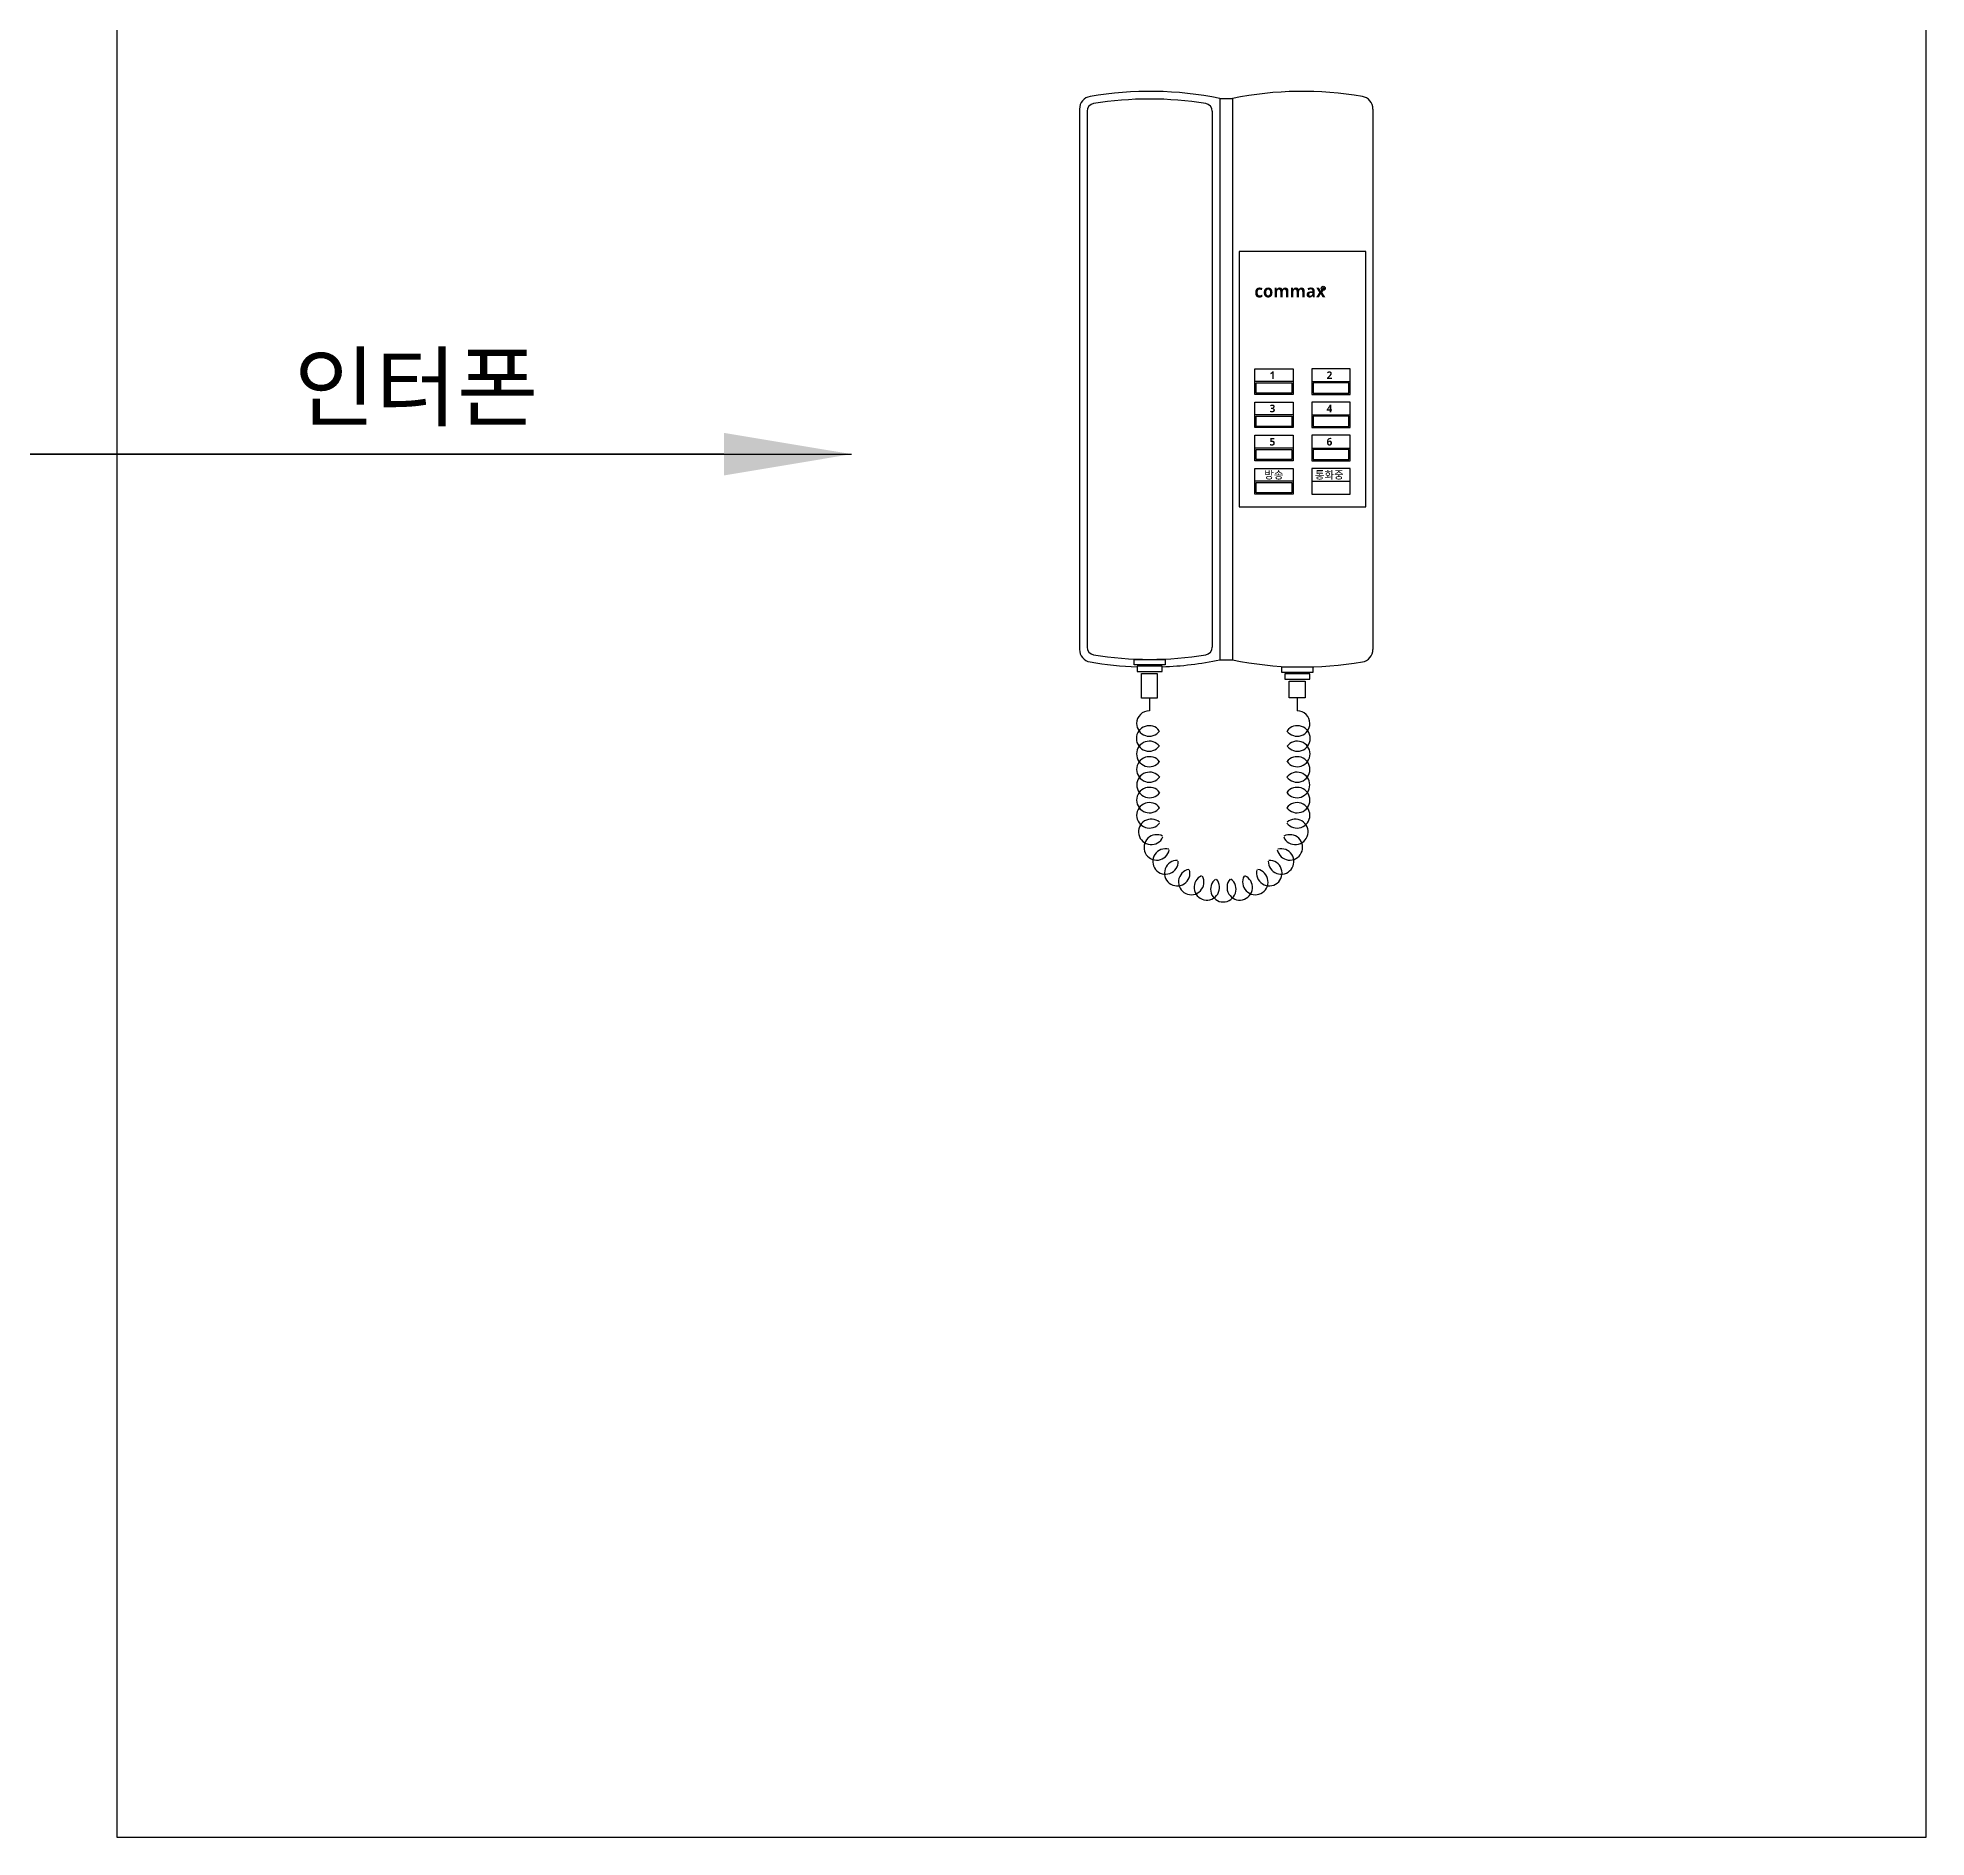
# Model space of a CAD drawing. Header units: millimetres. Extents: x 2370 to 266135, y -585395 to 33485.
# Drawn here: x 174172 to 177536, y -5215 to -2010 of the extents above; entities that cross this region are included whole.
import ezdxf
from ezdxf.lldxf.tags import DXFTag

# ---------------------------------------------------------------- set-up
doc = ezdxf.new("R2010")
doc.units = ezdxf.units.MM
doc.layers.add('기계실', color=7, linetype='Continuous')
doc.layers.add('문자', color=3, linetype='Continuous', lineweight=25)
doc.styles.add('SH_진천_나눔', font='')
doc.styles.get('SH_진천_나눔').set_extended_font_data('NanumGothic', bold=True)
tags = doc.linetypes.add('HIDDEN2', pattern=[0.1875, 0.125, -0.0625]).pattern_tags.tags
tags[6:7] = [DXFTag(74, 4), DXFTag(75, 0), DXFTag(340, '0'), DXFTag(46, 1.0), DXFTag(50, 0.0), DXFTag(44, 0.0), DXFTag(45, 0.0)]
tags[4:5] = [DXFTag(74, 4), DXFTag(75, 0), DXFTag(340, '0'), DXFTag(46, 1.0), DXFTag(50, 0.0), DXFTag(44, 0.0), DXFTag(45, 0.0)]

msp = doc.modelspace()

# ---------------------------------------------------------------- linework, layer by layer
at = {"lineweight": -3}
msp.add_lwpolyline([(175394.3, -2751.4), (172698.9, -2751.4)], dxfattribs=at)
msp.add_solid([(175394.3, -2713.5), (175621.8, -2751.4), (175394.3, -2789.4)], dxfattribs=at)
at = {"layer": '기계실', "color": 3, "lineweight": -3}
for p, q in [((176277.6, -2117.9), (176300.3, -2117.9)), ((176027.6, -2136.8), (176027.6, -3099.1)), ((176550.3, -2136.8), (176550.3, -3099.1)), ((176277.6, -3118), (176300.3, -3118))]:
    msp.add_line(p, q, dxfattribs=at)
at = {"layer": '기계실', "lineweight": -3}
for p, q in [((176277.6, -2117.9), (176277.6, -3118)), ((176300.3, -2117.9), (176300.3, -3118)), ((176041.2, -2140.6), (176041.2, -3095.2)), ((176263.9, -2140.6), (176263.9, -3095.2)), ((176537.4, -2390.7), (176311.9, -2390.7)), ((176311.9, -2390.7), (176311.9, -2845.2)), ((176537.4, -2845.2), (176537.4, -2390.7)), ((176339.8, -2599.5), (176408, -2599.5)), ((176339.8, -2645), (176339.8, -2599.5)), ((176339.8, -2599.5), (176408, -2599.5)), ((176339.8, -2622.3), (176339.8, -2599.5)), ((176408, -2622.3), (176339.8, -2622.3)), ((176408, -2599.5), (176408, -2645)), ((176408, -2599.5), (176408, -2622.3)), ((176441.3, -2599.5), (176441.3, -2622.3)), ((176509.5, -2599.5), (176441.3, -2599.5)), ((176509.5, -2599.5), (176441.3, -2599.5)), ((176441.3, -2599.5), (176441.3, -2645)), ((176441.3, -2622.3), (176509.5, -2622.3)), ((176509.5, -2622.3), (176509.5, -2599.5)), ((176509.5, -2645), (176509.5, -2599.5)), ((176408, -2645), (176339.8, -2645)), ((176342.1, -2624.5), (176405.7, -2624.5)), ((176342.1, -2642.7), (176342.1, -2624.5)), ((176405.7, -2642.7), (176342.1, -2642.7)), ((176405.7, -2624.5), (176405.7, -2642.7)), ((176441.3, -2645), (176509.5, -2645)), ((176443.6, -2624.5), (176443.6, -2642.7)), ((176507.2, -2624.5), (176443.6, -2624.5)), ((176443.6, -2642.7), (176507.2, -2642.7)), ((176507.2, -2642.7), (176507.2, -2624.5)), ((176339.8, -2658.7), (176408, -2658.7)), ((176339.8, -2704.2), (176339.8, -2658.7)), ((176339.8, -2658.7), (176408, -2658.7)), ((176339.8, -2681.4), (176339.8, -2658.7)), ((176408, -2681.4), (176339.8, -2681.4)), ((176342.1, -2683.7), (176405.7, -2683.7)), ((176342.1, -2701.9), (176342.1, -2683.7)), ((176405.7, -2683.7), (176405.7, -2701.9)), ((176408, -2658.7), (176408, -2704.2)), ((176408, -2658.7), (176408, -2681.4)), ((176509.5, -2658.7), (176441.3, -2658.7)), ((176441.3, -2658.7), (176441.3, -2704.2)), ((176441.3, -2658.7), (176441.3, -2681.4)), ((176509.5, -2658.7), (176441.3, -2658.7)), ((176441.3, -2681.4), (176509.5, -2681.4)), ((176443.6, -2683.7), (176443.6, -2701.9)), ((176507.2, -2683.7), (176443.6, -2683.7)), ((176507.2, -2701.9), (176507.2, -2683.7)), ((176509.5, -2704.2), (176509.5, -2658.7)), ((176509.5, -2681.4), (176509.5, -2658.7)), ((176408, -2704.2), (176339.8, -2704.2)), ((176339.8, -2717.9), (176408, -2717.9)), ((176339.8, -2717.9), (176408, -2717.9)), ((176339.8, -2763.3), (176339.8, -2717.9)), ((176339.8, -2740.6), (176339.8, -2717.9)), ((176405.7, -2701.9), (176342.1, -2701.9)), ((176408, -2717.9), (176408, -2763.3)), ((176408, -2717.9), (176408, -2740.6)), ((176441.3, -2704.2), (176509.5, -2704.2)), ((176509.5, -2717.9), (176441.3, -2717.9)), ((176441.3, -2717.9), (176441.3, -2740.6)), ((176509.5, -2717.9), (176441.3, -2717.9)), ((176441.3, -2717.9), (176441.3, -2763.3)), ((176443.6, -2701.9), (176507.2, -2701.9)), ((176509.5, -2740.6), (176509.5, -2717.9)), ((176509.5, -2763.3), (176509.5, -2717.9)), ((176408, -2740.6), (176339.8, -2740.6)), ((176342.1, -2742.9), (176405.7, -2742.9)), ((176342.1, -2761.1), (176342.1, -2742.9)), ((176405.7, -2742.9), (176405.7, -2761.1)), ((176441.3, -2740.6), (176509.5, -2740.6)), ((176443.6, -2742.9), (176443.6, -2761.1)), ((176507.2, -2742.9), (176443.6, -2742.9)), ((176507.2, -2761.1), (176507.2, -2742.9)), ((176408, -2763.3), (176339.8, -2763.3)), ((176339.8, -2777), (176408, -2777)), ((176339.8, -2822.5), (176339.8, -2777)), ((176339.8, -2777), (176408, -2777)), ((176339.8, -2799.8), (176339.8, -2777)), ((176405.7, -2761.1), (176342.1, -2761.1)), ((176408, -2777), (176408, -2822.5)), ((176408, -2777), (176408, -2799.8)), ((176441.3, -2763.3), (176509.5, -2763.3)), ((176509.5, -2777), (176441.3, -2777)), ((176441.3, -2777), (176441.3, -2822.5)), ((176509.5, -2777), (176441.3, -2777)), ((176441.3, -2777), (176441.3, -2799.8)), ((176443.6, -2761.1), (176507.2, -2761.1)), ((176509.5, -2822.5), (176509.5, -2777)), ((176509.5, -2799.8), (176509.5, -2777)), ((176408, -2799.8), (176339.8, -2799.8)), ((176408, -2822.5), (176339.8, -2822.5)), ((176342.1, -2802), (176405.7, -2802)), ((176342.1, -2820.2), (176342.1, -2802)), ((176405.7, -2820.2), (176342.1, -2820.2)), ((176405.7, -2802), (176405.7, -2820.2)), ((176441.3, -2799.8), (176509.5, -2799.8)), ((176441.3, -2822.5), (176509.5, -2822.5)), ((176311.9, -2845.2), (176537.4, -2845.2)), ((176125, -3116.9), (176180.1, -3116.9)), ((176125, -3126.5), (176125, -3116.9)), ((176180.1, -3126.5), (176125, -3126.5)), ((176180.1, -3116.9), (176180.1, -3126.5)), ((176130.3, -3129.1), (176130.3, -3138.7)), ((176174.9, -3129.1), (176130.3, -3129.1)), ((176130.3, -3138.7), (176174.9, -3138.7)), ((176138.2, -3142.2), (176166.1, -3142.2)), ((176138.2, -3185.9), (176138.2, -3142.2)), ((176166.1, -3142.2), (176166.1, -3185.9)), ((176174.9, -3138.7), (176174.9, -3129.1)), ((176388.2, -3130.4), (176443.2, -3130.4)), ((176388.2, -3140), (176388.2, -3130.4)), ((176443.2, -3140), (176388.2, -3140)), ((176438, -3142.7), (176393.4, -3142.7)), ((176393.4, -3142.7), (176393.4, -3152.3)), ((176393.4, -3152.3), (176438, -3152.3)), ((176401.3, -3155.8), (176429.3, -3155.8)), ((176401.3, -3185.2), (176401.3, -3155.8)), ((176429.3, -3155.8), (176429.3, -3185.2)), ((176438, -3152.3), (176438, -3142.7)), ((176443.2, -3130.4), (176443.2, -3140)), ((176166.1, -3185.9), (176138.2, -3185.9)), ((176152.1, -3185.9), (176152.1, -3208.4)), ((176429.3, -3185.2), (176401.3, -3185.2)), ((176415.3, -3185.9), (176415.3, -3208.4))]:
    msp.add_line(p, q, dxfattribs=at)
msp.add_circle((176461.7, -2456), 3.55, dxfattribs=at)
at = {"layer": '기계실', "color": 3, "lineweight": -3}
for centre, radius, start, end in [((176050.3, -2136.8), 22.7, 99.7088, 180), ((176152.6, -2734.6), 629.2, 78.5407, 99.7088), ((176425.3, -2734.6), 629.2, 80.2912, 101.4593), ((176527.6, -2136.8), 22.7, 0, 80.2912), ((176050.3, -3099.1), 22.7, 180, 260.2912), ((176152.6, -2501.3), 629.2, 260.2912, 267.9698), ((176152.6, -2501.3), 629.2, 272.0302, 281.4593), ((176425.3, -2501.3), 629.2, 258.5407, 279.7088), ((176527.6, -3099.1), 22.7, 279.7088, 0)]:
    msp.add_arc(centre, radius, start, end, dxfattribs=at)
at = {"layer": '기계실', "lineweight": -3}
for centre, radius, start, end in [((176054.9, -2140.6), 13.6, 99.3441, 180), ((176152.6, -2734.6), 615.6, 80.6559, 99.3441), ((176250.3, -2140.6), 13.6, 0, 80.6559), ((176054.9, -3095.2), 13.6, 180, 260.6559), ((176152.6, -2501.3), 615.6, 260.6559, 279.3441), ((176250.3, -3095.2), 13.6, 279.3441, 0), ((176152.1, -3231.1), 22.7, 90, 180), ((176415.3, -3231.1), 22.7, 0, 90), ((176151.6, -3257.7), 22.7, 36.8699, 180), ((176151.6, -3257.7), 22.7, 180, 323.1301), ((176152.1, -3231.1), 22.7, 180, 323.1301), ((176415.3, -3231.1), 22.7, 216.8699, 0), ((176415.8, -3257.7), 22.7, 0, 143.1301), ((176415.8, -3257.7), 22.7, 216.8699, 0), ((176151.9, -3285.3), 22.7, 36.8699, 180), ((176151.9, -3285.3), 22.7, 180, 323.1301), ((176152.1, -3312.9), 22.7, 36.8699, 180), ((176415.3, -3312.9), 22.7, 0, 143.1301), ((176415.5, -3285.3), 22.7, 0, 143.1301), ((176415.5, -3285.3), 22.7, 216.8699, 0), ((176152.1, -3312.9), 22.7, 180, 323.1301), ((176152.4, -3340.5), 22.7, 36.8699, 180), ((176415, -3340.5), 22.7, 0, 143.1301), ((176415.3, -3312.9), 22.7, 216.8699, 0), ((176152.1, -3367.5), 22.7, 36.8699, 180), ((176152.4, -3340.5), 22.7, 180, 323.1301), ((176415, -3340.5), 22.7, 216.8699, 0), ((176415.3, -3367.5), 22.7, 0, 143.1301), ((176152.1, -3367.5), 22.7, 180, 323.1301), ((176152.1, -3394.7), 22.7, 36.8699, 180), ((176152.1, -3394.7), 22.7, 180, 323.1301), ((176415.3, -3367.5), 22.7, 216.8699, 0), ((176415.3, -3394.7), 22.7, 0, 143.1301), ((176415.3, -3394.7), 22.7, 216.8699, 0), ((176155.4, -3424), 22.7, 49.727, 192.8571), ((176155.4, -3424), 22.7, 192.8571, 335.9872), ((176165.2, -3451.8), 22.7, 62.5842, 205.7143), ((176412, -3424), 22.7, 204.0128, 347.1429), ((176402.2, -3451.8), 22.7, 334.2857, 117.4158), ((176412, -3424), 22.7, 347.1429, 130.273), ((176165.2, -3451.8), 22.7, 205.7143, 348.8444), ((176180.8, -3476.8), 22.7, 75.4413, 218.5714), ((176402.2, -3451.8), 22.7, 191.1556, 334.2857), ((176386.6, -3476.8), 22.7, 321.4286, 104.5587), ((176180.8, -3476.8), 22.7, 218.5714, 1.7015), ((176201.7, -3497.6), 22.7, 88.2985, 231.4286), ((176201.7, -3497.6), 22.7, 231.4286, 14.5587), ((176226.6, -3513.3), 22.7, 101.1556, 244.2857), ((176365.7, -3497.6), 22.7, 165.4413, 308.5714), ((176340.8, -3513.3), 22.7, 295.7143, 78.8444), ((176386.6, -3476.8), 22.7, 178.2985, 321.4286), ((176365.7, -3497.6), 22.7, 308.5714, 91.7015), ((176226.6, -3513.3), 22.7, 244.2857, 27.4158), ((176254.4, -3523), 22.7, 114.0128, 257.1429), ((176254.4, -3523), 22.7, 257.1429, 40.273), ((176283.7, -3526.3), 22.7, 126.8699, 270), ((176283.7, -3526.3), 22.7, 270, 53.1301), ((176313, -3523), 22.7, 139.727, 282.8571), ((176313, -3523), 22.7, 282.8571, 65.9872), ((176340.8, -3513.3), 22.7, 152.5842, 295.7143)]:
    msp.add_arc(centre, radius, start, end, dxfattribs=at)
at = {"layer": '문자', "linetype": 'HIDDEN2', "lineweight": -3}
for p, q in [((174312.9, 648.4), (174312.9, -5214.5)), ((177535.6, -5214.5), (177535.6, 648.4)), ((174312.9, -5214.5), (177535.6, -5214.5))]:
    msp.add_line(p, q, dxfattribs=at)
at = {"layer": '문자', "lineweight": -3}
msp.add_line((172698.9, -2751.4), (175621.8, -2751.4), dxfattribs=at)

# ---------------------------------------------------------------- texts
at = {"layer": '기계실', "lineweight": -3, "style": 'SH_진천_나눔'}
for s, height, p in [('commax', 22.73, (176339.2, -2472.3)), ('R', 4.55, (176459.7, -2458.2)), ('1', 13.6, (176366.2, -2617.7)), ('2', 13.6, (176467.7, -2617.7)), ('3', 13.6, (176366.2, -2676.9)), ('4', 13.6, (176467.7, -2676.9)), ('5', 13.6, (176366.2, -2736.1)), ('6', 13.6, (176467.7, -2736.1)), ('방송', 13.64, (176356.7, -2795.2)), ('통화중', 13.64, (176446.8, -2795.2))]:
    msp.add_text(s, height=height, dxfattribs=at).set_placement(p)
at = {"layer": '문자', "color": 3, "lineweight": -3, "style": 'SH_진천_나눔'}
msp.add_text('인터폰', height=115.63, dxfattribs=at).set_placement((174628.6, -2689.6))

doc.saveas('drawing.dxf')
